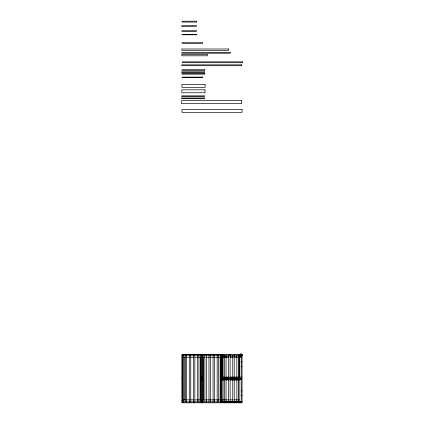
<?xml version="1.0" encoding="UTF-8"?>
<svg xmlns="http://www.w3.org/2000/svg" width="424" height="424" viewBox="0 0 424 424"><rect width="100%" height="100%" fill="white"/><g stroke="black" fill="none" stroke-linecap="round" stroke-linejoin="round"><path stroke-width="0.64" d="M182.58 354.607L201.564 354.607M202.264 354.607L221.249 354.607M182.511 355.19L242.046 355.19M201.564 355.778L202.264 355.778M221.249 355.778L221.953 355.778M181.88 356.796L182.172 356.796M221.953 356.796L221.662 356.796L221.662 377.535L221.953 377.535M228.488 356.796L222.621 356.796L222.621 377.535L228.488 377.535M229.792 356.796L236.958 356.796M238.262 356.796L239.565 356.796L239.565 377.535L238.262 377.535M182.58 357.236L185.198 357.236M186.507 357.236L189.152 357.236M190.434 357.236L193.779 357.236M195.019 357.236L205.02 357.236M206.191 357.236L228.822 357.236M230.147 357.236L232.792 357.236M234.112 357.236L241.383 357.236M241.171 361.879L242.046 361.879M241.171 366.288L242.046 366.288M201.564 377.095L202.264 377.095M220.141 377.095L224.651 377.095M225.939 377.095L228.515 377.095M229.803 377.095L241.404 377.095M181.88 377.535L182.172 377.535M229.792 377.535L236.958 377.535M221.953 378.208L241.463 378.208M201.564 378.558L202.264 378.558M221.249 378.558L221.953 378.558M221.953 378.908L241.463 378.908M241.754 378.908L242.046 378.908M181.88 379.581L182.172 379.581M221.953 379.607L228.435 379.607M229.728 379.607L241.399 379.607M201.564 380.021L202.264 380.021M220.141 380.021L224.651 380.021M225.939 380.021L228.515 380.021M229.803 380.021L239.47 380.021M241.171 390.827L242.046 390.827M241.171 395.237L242.046 395.237M182.58 399.88L185.198 399.88M186.507 399.88L189.152 399.88M190.434 399.88L193.779 399.88M195.019 399.88L205.02 399.88M206.191 399.88L228.822 399.88M230.147 399.88L232.792 399.88M234.112 399.88L239.401 399.88M181.88 400.32L182.172 400.32M201.564 401.337L202.264 401.337M221.249 401.337L228.435 401.396M229.728 401.396L241.399 401.396M182.511 401.926L242.046 401.926M221.953 402.1L241.463 402.1M241.754 402.1L242.046 402.1M242.343 354.899L242.343 355.482L239.857 355.482L239.857 354.899M241.463 354.316L241.463 353.733L240.731 353.733L240.731 354.316M241.171 354.316L241.171 402.8M240.731 356.07L240.731 356.653L241.457 356.653L241.457 356.07L240.148 356.07L240.148 355.482M240.588 378.208L240.588 378.908M240.148 354.316L240.148 354.899M239.565 378.208L239.565 378.5M239.565 402.509L239.565 402.8M239.125 354.316L239.125 402.1M238.309 355.19L238.309 401.926M236.846 355.19L236.846 401.926M234.483 354.316L234.483 355.19M234.483 401.926L234.483 402.8M234.218 355.19L234.218 401.926M232.76 355.19L232.76 401.926M230.131 355.19L230.131 401.926M230.073 354.316L230.073 355.19M230.073 401.926L230.073 402.8M228.668 355.19L228.668 401.926M226.04 355.19L226.04 401.926M224.874 378.208L224.874 378.908M224.582 355.19L224.582 401.926M224.434 378.208L224.434 378.5M224.434 402.509L224.434 402.8M223.411 378.208L223.411 378.908M223.061 354.316L223.061 401.491M221.953 354.316L221.953 402.217M221.249 354.316L221.249 402.217M221.249 402.509L221.249 402.8M220.549 354.316L220.549 402.143M220.141 356.939L220.141 400.182M218.62 355.19L218.62 401.926M217.162 355.19L217.162 401.926M214.533 355.19L214.533 401.926M213.071 355.19L213.071 401.926M210.442 355.19L210.442 401.926M208.984 355.19L208.984 401.926M206.356 355.19L206.356 401.926M204.893 355.19L204.893 401.926M203.377 356.939L203.377 400.182M202.969 354.316L202.969 402.143M202.264 354.316L202.264 402.217M202.264 402.509L202.264 402.8M201.564 354.316L201.564 402.217M201.564 402.509L201.564 402.8M200.865 354.316L200.865 402.143M200.457 356.939L200.457 400.182M198.936 355.19L198.936 401.926M197.478 355.19L197.478 401.926M194.849 355.19L194.849 401.926M193.853 354.316L193.853 355.19M193.853 401.926L193.853 402.8M193.386 355.19L193.386 401.926M190.758 355.19L190.758 401.926M189.438 354.316L189.438 355.19M189.438 401.926L189.438 402.8M189.3 355.19L189.3 401.926M186.671 355.19L186.671 401.926M185.209 355.19L185.209 401.926M184.8 356.939L184.8 400.182M183.279 354.316L183.279 402.143M182.755 354.316L182.755 402.8M182.58 354.316L182.58 402.217M182.58 402.509L182.58 402.8M196.715 21.2L182.113 21.2L182.113 22.075L196.715 22.075L196.715 21.2M196.291 25.694L181.689 25.694L181.689 26.394L196.291 26.394L196.291 25.694M196.429 30.814L181.822 30.814L181.822 31.254L196.429 31.254L196.429 30.814M196.54 34.482L181.933 34.482L181.933 34.779L196.54 34.779L196.54 34.482M202.677 42.872L181.938 42.872L181.938 43.163L202.677 43.163L202.677 42.872M228.562 48.999L181.832 48.999L181.832 50.461L228.562 50.461L228.562 48.999M230.274 52.528L181.79 52.528L181.79 53.228L230.274 53.228L230.274 52.528M207.257 54.346L181.817 54.346L181.817 55.809L207.257 55.809L207.257 54.346M242.502 61.851L182.336 61.851L182.336 62.725L242.502 62.725L242.502 61.851M241.812 64.851L181.647 64.851L181.647 65.725L241.812 65.725L241.812 64.851M204.76 69.695L181.981 69.695L181.981 70.395L204.76 70.395L204.76 69.695M204.41 71.842L181.631 71.842L181.631 72.541L204.41 72.541L204.41 71.842M204.808 73.469L182.029 73.469L182.029 74.168L204.808 74.168L204.808 73.469M202.831 77.104L182.092 77.104L182.092 77.396L202.831 77.396L202.831 77.104M205.094 84.413L181.901 84.413L181.901 87.333L205.094 87.333L205.094 84.413M205.031 89.835L181.838 89.835L181.838 92.755L205.031 92.755L205.031 89.835M204.394 95.861L181.615 95.861L181.615 96.561L204.394 96.561L204.394 95.861M204.394 98.023L181.615 98.023L181.615 98.728L204.394 98.728L204.394 98.023M241.664 100.684L181.499 100.684L181.499 103.604L241.664 103.604L241.664 100.684M242.104 109.403L181.933 109.403L181.933 112.323L242.104 112.323L242.104 109.403M242.046 354.316L181.88 354.316L181.88 402.8L242.046 402.8L242.046 354.316"/></g></svg>
